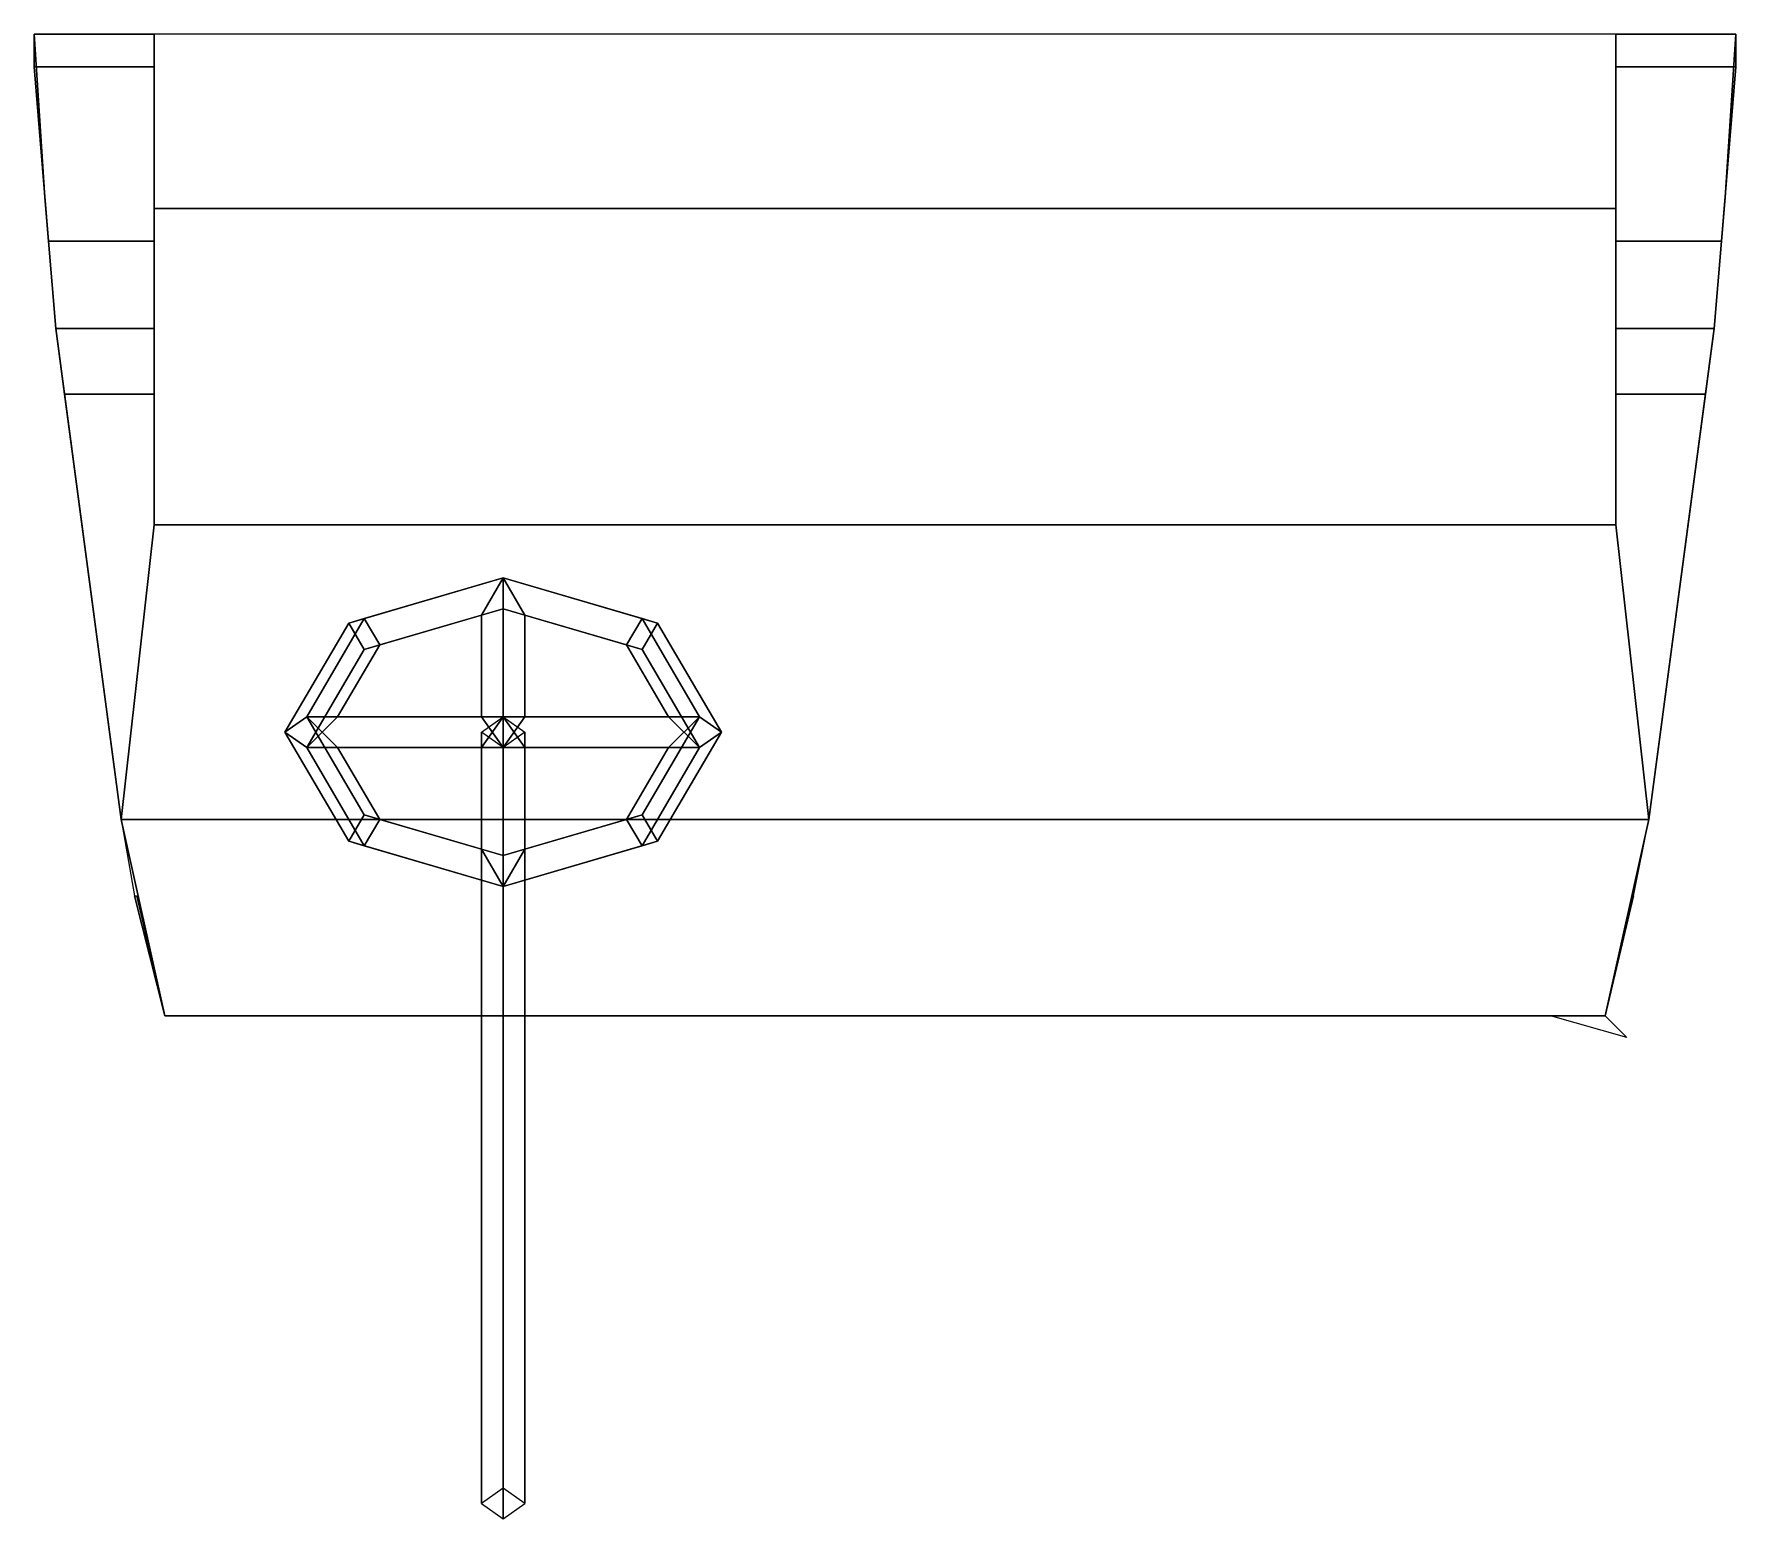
# Model space of a CAD drawing. Extents: x -0.78 to 0.78, y -1.19 to 0.17.
import ezdxf

# ---------------------------------------------------------------- set-up
doc = ezdxf.new("R2010")
doc.units = 0
doc.layers.add('INTERNALS_C4P', color=3, linetype='CONTINUOUS')

msp = doc.modelspace()

# ---------------------------------------------------------------- linework, layer by layer
at = {"layer": 'INTERNALS_C4P'}
for points in [[(-0.67, 0.17, 1.54), (-0.72, 0.17, 1.54), (-0.78, 0.17, 0.86), (-0.67, 0.17, 0.86)], [(-0.72, 0.17, 2.05), (-0.78, 0.17, 2.05), (-0.78, 0.17, 0.86), (-0.72, 0.17, 1.54)], [(-0.67, 0.17, 0.86), (-0.78, 0.17, 0.86), (-0.78, 0.14, 0.86), (-0.67, 0.14, 0.86)], [(-0.78, 0.17, 2.05), (-0.78, 0.17, 2.05), (-0.78, 0.14, 0.86), (-0.78, 0.17, 0.86)], [(-0.78, 0.14, 0.86), (-0.78, 0.17, 2.05), (-0.77, 0.02, 1.54), (-0.7667, -0.02, 0.83)], [(-0.78, 0.17, 2.05), (-0.77, 0.02, 2.05), (-0.77, 0.02, 2.05), (-0.77, 0.02, 1.54)], [(0.67, 0.17, 1.54), (-0.67, 0.17, 1.54), (-0.67, 0.01, 1.54), (0.67, 0.01, 1.54)], [(-0.67, 0.01, 1.54), (-0.67, 0.17, 1.54), (-0.67, 0.14, 0.86), (-0.67, 0.01, 1.12)], [(-0.67, 0.17, 1.54), (-0.67, 0.17, 1.54), (-0.67, 0.17, 0.86), (-0.67, 0.14, 0.86)], [(0.67, 0.01, 1.54), (0.67, 0.01, 1.12), (0.67, 0.14, 0.86), (0.67, 0.17, 1.54)], [(0.67, 0.17, 1.54), (0.67, 0.17, 1.54), (0.67, 0.14, 0.86), (0.67, 0.17, 0.86)], [(0.78, 0.17, 0.86), (0.67, 0.17, 0.86), (0.67, 0.14, 0.86), (0.78, 0.14, 0.86)], [(0.72, 0.17, 1.54), (0.67, 0.17, 1.54), (0.67, 0.17, 0.86), (0.78, 0.17, 0.86)], [(0.78, 0.17, 2.05), (0.72, 0.17, 2.05), (0.72, 0.17, 1.54), (0.78, 0.17, 0.86)], [(0.78, 0.17, 2.05), (0.78, 0.14, 0.86), (0.7667, -0.02, 0.83), (0.77, 0.02, 1.54)], [(0.78, 0.17, 2.05), (0.77, 0.02, 1.54), (0.77, 0.02, 1.54), (0.77, 0.02, 2.05)], [(0.78, 0.17, 2.05), (0.78, 0.17, 0.86), (0.78, 0.14, 0.86), (0.78, 0.17, 2.05)], [(-0.67, 0.14, 0.86), (-0.78, 0.14, 0.86), (-0.7667, -0.02, 0.83), (-0.67, -0.02, 0.83)], [(-0.67, 0.01, 1.12), (-0.67, 0.01, 1.12), (-0.67, 0.14, 0.86), (-0.67, -0.02, 0.83)], [(0.67, 0.01, 1.12), (0.67, 0.01, 1.12), (0.67, -0.02, 0.83), (0.67, 0.14, 0.86)], [(0.78, 0.14, 0.86), (0.67, 0.14, 0.86), (0.67, -0.02, 0.83), (0.7667, -0.02, 0.83)], [(-0.76, -0.1, 0.78), (-0.77, 0.02, 1.54), (-0.76, -0.1, 1.54), (-0.752, -0.16, 0.71)], [(-0.7667, -0.02, 0.83), (-0.77, 0.02, 1.54), (-0.77, 0.02, 1.54), (-0.76, -0.1, 0.78)], [(0.77, 0.02, 1.54), (0.76, -0.1, 0.78), (0.752, -0.16, 0.71), (0.76, -0.1, 1.54)], [(0.77, 0.02, 1.54), (0.7667, -0.02, 0.83), (0.76, -0.1, 0.78), (0.77, 0.02, 1.54)], [(0.67, 0.01, 1.12), (-0.67, 0.01, 1.12), (-0.67, -0.28, 1.12), (0.67, -0.28, 1.12)], [(0.67, 0.01, 1.54), (-0.67, 0.01, 1.54), (-0.67, 0.01, 1.12), (0.67, 0.01, 1.12)], [(-0.67, -0.28, 1.12), (-0.67, 0.01, 1.12), (-0.67, -0.16, 0.71), (-0.67, -0.28, 0.71)], [(-0.67, 0.01, 1.12), (-0.67, 0.01, 1.12), (-0.67, -0.1, 0.78), (-0.67, -0.16, 0.71)], [(-0.67, 0.01, 1.12), (-0.67, 0.01, 1.12), (-0.67, -0.02, 0.83), (-0.67, -0.1, 0.78)], [(0.67, 0.01, 1.12), (0.67, -0.28, 1.12), (0.67, -0.28, 0.71), (0.67, -0.16, 0.71)], [(0.67, 0.01, 1.12), (0.67, 0.01, 1.12), (0.67, -0.16, 0.71), (0.67, -0.1, 0.78)], [(0.67, 0.01, 1.12), (0.67, 0.01, 1.12), (0.67, -0.1, 0.78), (0.67, -0.02, 0.83)], [(-0.67, -0.02, 0.83), (-0.7667, -0.02, 0.83), (-0.76, -0.1, 0.78), (-0.67, -0.1, 0.78)], [(0.7667, -0.02, 0.83), (0.67, -0.02, 0.83), (0.67, -0.1, 0.78), (0.76, -0.1, 0.78)], [(-0.67, -0.1, 0.78), (-0.76, -0.1, 0.78), (-0.752, -0.16, 0.71), (-0.67, -0.16, 0.71)], [(-0.752, -0.16, 0.71), (-0.76, -0.1, 1.54), (-0.7, -0.55, 1.54), (-0.7, -0.55, 0.71)], [(0.76, -0.1, 0.78), (0.67, -0.1, 0.78), (0.67, -0.16, 0.71), (0.752, -0.16, 0.71)], [(0.76, -0.1, 1.54), (0.752, -0.16, 0.71), (0.7, -0.55, 0.71), (0.7, -0.55, 1.54)], [(-0.67, -0.28, 0.71), (-0.67, -0.16, 0.71), (-0.752, -0.16, 0.71), (-0.7, -0.55, 0.71)], [(0.67, -0.16, 0.71), (0.67, -0.28, 0.71), (0.7, -0.55, 0.71), (0.752, -0.16, 0.71)], [(0.67, -0.28, 0.71), (-0.67, -0.28, 0.71), (-0.7, -0.55, 0.71), (0.7, -0.55, 0.71)], [(0.67, -0.28, 1.12), (-0.67, -0.28, 1.12), (-0.67, -0.28, 0.71), (0.67, -0.28, 0.71)], [(-0.4773, -0.3941, 1.4259), (-0.4914, -0.37, 1.43), (-0.35, -0.3286, 1.3886), (-0.35, -0.3569, 1.3886)], [(-0.4914, -0.37, 1.43), (-0.4773, -0.3659, 1.4541), (-0.35, -0.3286, 1.4169), (-0.35, -0.3286, 1.3886)], [(-0.4773, -0.3659, 1.4541), (-0.4631, -0.39, 1.45), (-0.37, -0.3627, 1.4227), (-0.35, -0.3286, 1.4169)], [(-0.35, -0.3286, 1.4169), (-0.37, -0.3627, 1.4227), (-0.37, -0.4559, 1.5159), (-0.35, -0.4559, 1.5441)], [(-0.35, -0.3286, 1.4169), (-0.33, -0.3627, 1.4227), (-0.2369, -0.39, 1.45), (-0.2227, -0.3659, 1.4541)], [(-0.33, -0.3627, 1.4227), (-0.35, -0.3286, 1.4169), (-0.35, -0.4559, 1.5441), (-0.33, -0.4559, 1.5159)], [(-0.35, -0.3569, 1.3886), (-0.35, -0.3286, 1.3886), (-0.2086, -0.37, 1.43), (-0.2227, -0.3941, 1.4259)], [(-0.35, -0.3286, 1.3886), (-0.35, -0.3286, 1.4169), (-0.2227, -0.3659, 1.4541), (-0.2086, -0.37, 1.43)], [(-0.4631, -0.39, 1.45), (-0.4773, -0.3941, 1.4259), (-0.35, -0.3569, 1.3886), (-0.37, -0.3627, 1.4227)], [(-0.37, -0.3627, 1.4227), (-0.35, -0.3569, 1.3886), (-0.35, -0.4841, 1.5159), (-0.37, -0.4559, 1.5159)], [(-0.33, -0.3627, 1.4227), (-0.35, -0.3569, 1.3886), (-0.2227, -0.3941, 1.4259), (-0.2369, -0.39, 1.45)], [(-0.35, -0.3569, 1.3886), (-0.33, -0.3627, 1.4227), (-0.33, -0.4559, 1.5159), (-0.35, -0.4841, 1.5159)], [(-0.55, -0.47, 1.53), (-0.53, -0.4559, 1.5441), (-0.4773, -0.3659, 1.4541), (-0.4914, -0.37, 1.43)], [(-0.53, -0.4841, 1.5159), (-0.55, -0.47, 1.53), (-0.4914, -0.37, 1.43), (-0.4773, -0.3941, 1.4259)], [(-0.53, -0.4559, 1.5441), (-0.5017, -0.4559, 1.5159), (-0.4631, -0.39, 1.45), (-0.4773, -0.3659, 1.4541)], [(-0.2227, -0.3659, 1.4541), (-0.2369, -0.39, 1.45), (-0.1983, -0.4559, 1.5159), (-0.17, -0.4559, 1.5441)], [(-0.2086, -0.37, 1.43), (-0.2227, -0.3659, 1.4541), (-0.17, -0.4559, 1.5441), (-0.15, -0.47, 1.53)], [(-0.2227, -0.3941, 1.4259), (-0.2086, -0.37, 1.43), (-0.15, -0.47, 1.53), (-0.17, -0.4841, 1.5159)], [(-0.5017, -0.4559, 1.5159), (-0.53, -0.4841, 1.5159), (-0.4773, -0.3941, 1.4259), (-0.4631, -0.39, 1.45)], [(-0.2369, -0.39, 1.45), (-0.2227, -0.3941, 1.4259), (-0.17, -0.4841, 1.5159), (-0.1983, -0.4559, 1.5159)], [(-0.4914, -0.57, 1.63), (-0.4773, -0.5459, 1.6341), (-0.53, -0.4559, 1.5441), (-0.55, -0.47, 1.53)], [(-0.4773, -0.5459, 1.6341), (-0.4631, -0.55, 1.61), (-0.5017, -0.4841, 1.5441), (-0.53, -0.4559, 1.5441)], [(-0.53, -0.4841, 1.5159), (-0.5017, -0.4559, 1.5159), (-0.37, -0.4559, 1.5159), (-0.35, -0.4841, 1.5159)], [(-0.53, -0.4559, 1.5441), (-0.5017, -0.4841, 1.5441), (-0.37, -0.4841, 1.5441), (-0.35, -0.4559, 1.5441)], [(-0.5017, -0.4559, 1.5159), (-0.53, -0.4559, 1.5441), (-0.35, -0.4559, 1.5441), (-0.37, -0.4559, 1.5159)], [(-0.37, -0.5773, 1.6373), (-0.35, -0.5831, 1.6714), (-0.35, -0.4559, 1.5441), (-0.37, -0.4841, 1.5441)], [(-0.35, -1.163, 0.8088), (-0.37, -1.1771, 0.8229), (-0.37, -0.47, 1.53), (-0.35, -0.4559, 1.5159)], [(-0.1983, -0.4841, 1.5441), (-0.17, -0.4559, 1.5441), (-0.35, -0.4559, 1.5441), (-0.33, -0.4841, 1.5441)], [(-0.17, -0.4559, 1.5441), (-0.1983, -0.4559, 1.5159), (-0.33, -0.4559, 1.5159), (-0.35, -0.4559, 1.5441)], [(-0.1983, -0.4559, 1.5159), (-0.17, -0.4841, 1.5159), (-0.35, -0.4841, 1.5159), (-0.33, -0.4559, 1.5159)], [(-0.35, -0.5831, 1.6714), (-0.33, -0.5773, 1.6373), (-0.33, -0.4841, 1.5441), (-0.35, -0.4559, 1.5441)], [(-0.33, -1.1771, 0.8229), (-0.35, -1.163, 0.8088), (-0.35, -0.4559, 1.5159), (-0.33, -0.47, 1.53)], [(-0.17, -0.4559, 1.5441), (-0.1983, -0.4841, 1.5441), (-0.2369, -0.55, 1.61), (-0.2227, -0.5459, 1.6341)], [(-0.15, -0.47, 1.53), (-0.17, -0.4559, 1.5441), (-0.2227, -0.5459, 1.6341), (-0.2086, -0.57, 1.63)], [(-0.4773, -0.5741, 1.6059), (-0.4914, -0.57, 1.63), (-0.55, -0.47, 1.53), (-0.53, -0.4841, 1.5159)], [(-0.37, -1.1771, 0.8229), (-0.35, -1.1912, 0.837), (-0.35, -0.4841, 1.5441), (-0.37, -0.47, 1.53)], [(-0.35, -1.1912, 0.837), (-0.33, -1.1771, 0.8229), (-0.33, -0.47, 1.53), (-0.35, -0.4841, 1.5441)], [(-0.17, -0.4841, 1.5159), (-0.15, -0.47, 1.53), (-0.2086, -0.57, 1.63), (-0.2227, -0.5741, 1.6059)], [(-0.4631, -0.55, 1.61), (-0.4773, -0.5741, 1.6059), (-0.53, -0.4841, 1.5159), (-0.5017, -0.4841, 1.5441)], [(-0.5017, -0.4841, 1.5441), (-0.53, -0.4841, 1.5159), (-0.35, -0.4841, 1.5159), (-0.37, -0.4841, 1.5441)], [(-0.35, -0.6114, 1.6431), (-0.37, -0.5773, 1.6373), (-0.37, -0.4841, 1.5441), (-0.35, -0.4841, 1.5159)], [(-0.17, -0.4841, 1.5159), (-0.1983, -0.4841, 1.5441), (-0.33, -0.4841, 1.5441), (-0.35, -0.4841, 1.5159)], [(-0.33, -0.5773, 1.6373), (-0.35, -0.6114, 1.6431), (-0.35, -0.4841, 1.5159), (-0.33, -0.4841, 1.5441)], [(-0.1983, -0.4841, 1.5441), (-0.17, -0.4841, 1.5159), (-0.2227, -0.5741, 1.6059), (-0.2369, -0.55, 1.61)], [(-0.35, -0.6114, 1.6714), (-0.35, -0.5831, 1.6714), (-0.4773, -0.5459, 1.6341), (-0.4914, -0.57, 1.63)], [(-0.35, -0.5831, 1.6714), (-0.37, -0.5773, 1.6373), (-0.4631, -0.55, 1.61), (-0.4773, -0.5459, 1.6341)], [(-0.2227, -0.5459, 1.6341), (-0.2369, -0.55, 1.61), (-0.33, -0.5773, 1.6373), (-0.35, -0.5831, 1.6714)], [(-0.2086, -0.57, 1.63), (-0.2227, -0.5459, 1.6341), (-0.35, -0.5831, 1.6714), (-0.35, -0.6114, 1.6714)], [(0.7, -0.55, 0.71), (-0.7, -0.55, 0.71), (-0.66, -0.73, 0.71), (0.66, -0.73, 0.71)], [(-0.7, -0.55, 0.71), (-0.7, -0.55, 1.54), (-0.688, -0.62, 1.54), (-0.66, -0.73, 0.71)], [(-0.37, -0.5773, 1.6373), (-0.35, -0.6114, 1.6431), (-0.4773, -0.5741, 1.6059), (-0.4631, -0.55, 1.61)], [(-0.2369, -0.55, 1.61), (-0.2227, -0.5741, 1.6059), (-0.35, -0.6114, 1.6431), (-0.33, -0.5773, 1.6373)], [(0.7, -0.55, 1.54), (0.7, -0.55, 0.71), (0.66, -0.73, 0.71), (0.686, -0.62, 1.54)], [(-0.35, -0.6114, 1.6431), (-0.35, -0.6114, 1.6714), (-0.4914, -0.57, 1.63), (-0.4773, -0.5741, 1.6059)], [(-0.2227, -0.5741, 1.6059), (-0.2086, -0.57, 1.63), (-0.35, -0.6114, 1.6714), (-0.35, -0.6114, 1.6431)], [(-0.688, -0.62, 1.54), (-0.686, -0.62, 2.05), (-0.66, -0.73, 2.05), (-0.66, -0.73, 0.71)], [(0.686, -0.62, 2.05), (0.686, -0.62, 1.54), (0.66, -0.73, 0.71), (0.66, -0.73, 2.05)], [(0.66, -0.73, 0.71), (-0.66, -0.73, 0.71), (-0.61, -0.73, 1.57), (0.61, -0.73, 1.57)], [(0.61, -0.73, 1.93), (-0.61, -0.73, 1.93), (-0.66, -0.73, 2.05), (0.66, -0.73, 2.05)], [(-0.61, -0.73, 1.57), (-0.66, -0.73, 0.71), (-0.66, -0.73, 2.05), (-0.61, -0.73, 1.93)], [(0.68, -0.75, 0.71), (0.61, -0.73, 1.57), (0.61, -0.73, 1.93), (0.66, -0.73, 2.05)]]:
    msp.add_3dface(points, dxfattribs=at)

doc.saveas('drawing.dxf')
